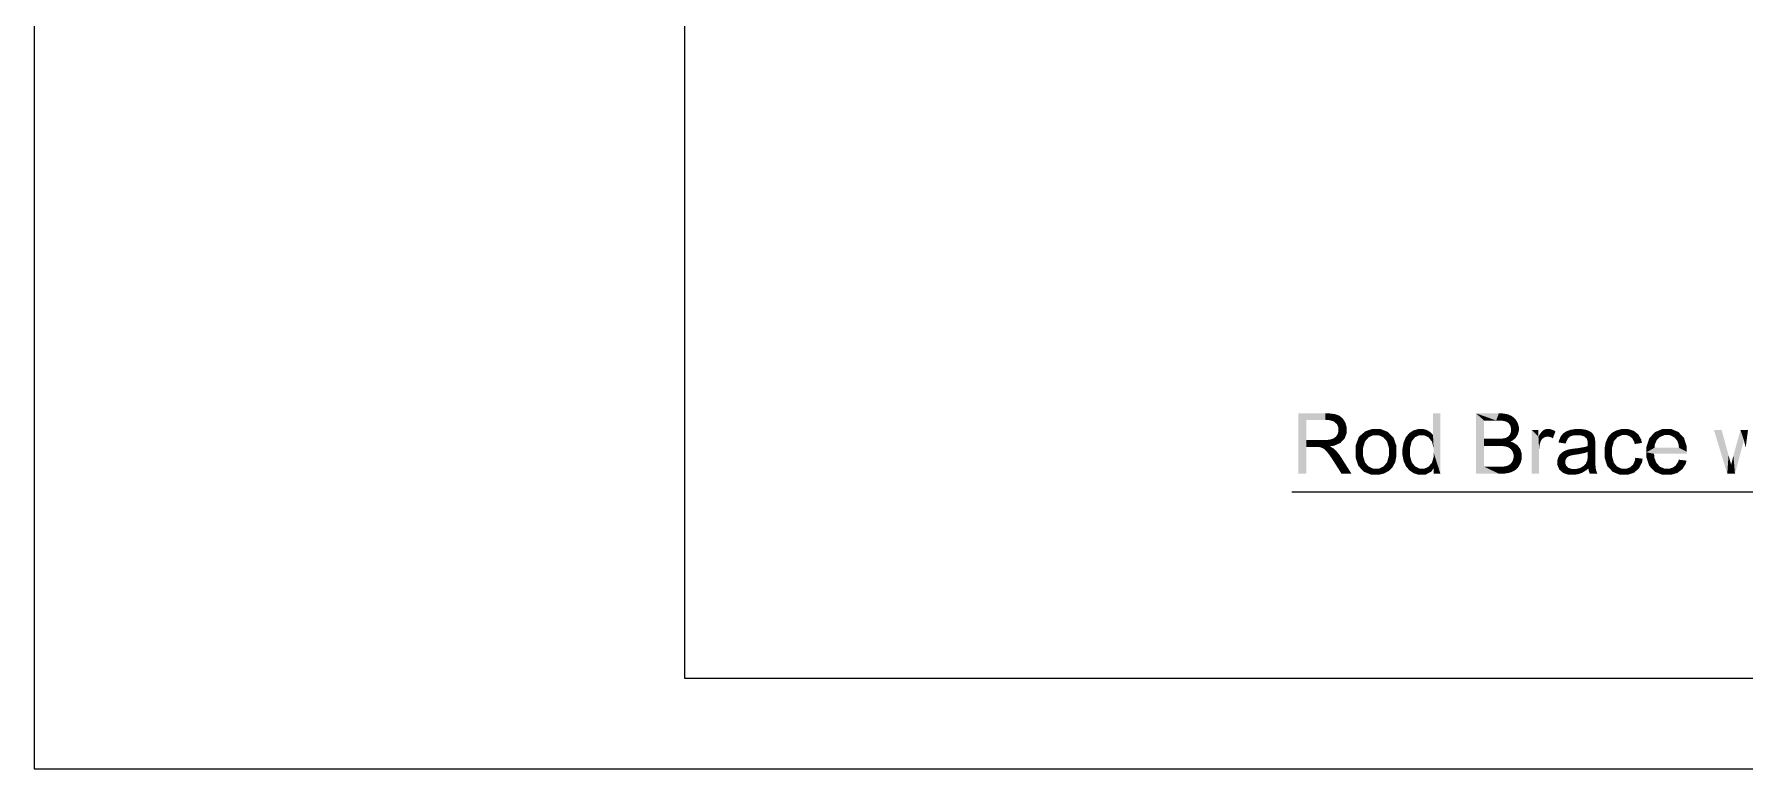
# Model space of a CAD drawing. Header units: millimetres. Extents: x 2 to 579, y 1 to 405.
# Drawn here: x 110.6 to 170.2, y 76.6 to 102.2 of the extents above; entities that cross this region are included whole.
import ezdxf

# ---------------------------------------------------------------- set-up
doc = ezdxf.new("R2010")
doc.units = ezdxf.units.MM
doc.linetypes.add('XKITLINE00', pattern=[0])
doc.layers.add('GraphicObject', color=6, linetype='Continuous', lineweight=0)
doc.layers.add('LinkedObject', color=7, linetype='Continuous', lineweight=0)

# ---------------------------------------------------------------- blocks, each defined once
blk = doc.blocks.new('*A3')
at = {"layer": 'GraphicObject', "color": 3, "linetype": 'XKITLINE00', "lineweight": 0}
for p, q in [((110.559, 215.557), (110.559, 76.605)), ((110.559, 76.605), (245.119, 76.605))]:
    blk.add_line(p, q, dxfattribs=at)
blk = doc.blocks.new('*A4')
at = {"layer": 'LinkedObject'}
for points in [[(154.899, 88.062), (154.621, 86.885), (154.621, 88.991)], [(154.621, 88.991), (154.899, 88.759), (154.899, 88.062)], [(155.564, 88.759), (154.621, 88.991), (155.553, 88.991)], [(154.899, 88.759), (154.621, 88.991), (155.564, 88.759)], [(155.553, 88.991), (155.681, 88.759), (155.564, 88.759)], [(155.907, 88.963), (155.553, 88.991), (155.693, 88.991)], [(155.98, 88.934), (155.553, 88.991), (155.907, 88.963)], [(155.852, 88.711), (155.553, 88.991), (155.98, 88.934)], [(155.681, 88.759), (155.553, 88.991), (155.852, 88.711)], [(155.98, 88.934), (155.906, 88.663), (155.852, 88.711)], [(156.053, 88.906), (155.906, 88.663), (155.98, 88.934)], [(155.906, 88.663), (156.053, 88.906), (155.961, 88.615)], [(155.961, 88.615), (156.053, 88.906), (156.214, 88.734)], [(156.214, 88.734), (156.053, 88.906), (156.17, 88.806)], [(159.568, 88.991), (159.309, 88.235), (159.309, 88.991)], [(159.568, 88.991), (159.332, 87.782), (159.309, 88.235)], [(159.332, 87.782), (159.568, 88.991), (159.568, 86.885)], [(160.812, 88.991), (161.09, 87.858), (160.812, 86.885)], [(161.09, 88.107), (161.09, 87.858), (160.812, 88.991)], [(160.812, 88.991), (161.09, 88.743), (161.09, 88.107)], [(161.512, 88.743), (160.812, 88.991), (161.603, 88.991)], [(161.09, 88.743), (160.812, 88.991), (161.512, 88.743)], [(161.512, 88.743), (161.603, 88.991), (161.626, 88.743)], [(161.603, 88.991), (161.786, 88.728), (161.626, 88.743)], [(161.724, 88.991), (161.786, 88.728), (161.603, 88.991)], [(161.917, 88.959), (161.786, 88.728), (161.724, 88.991)], [(161.786, 88.728), (161.917, 88.959), (161.833, 88.713)], [(161.833, 88.713), (161.917, 88.959), (161.88, 88.698)], [(161.88, 88.698), (161.917, 88.959), (161.99, 88.927)], [(161.99, 88.927), (161.952, 88.644), (161.88, 88.698)], [(162.063, 88.895), (161.952, 88.644), (161.99, 88.927)], [(162.177, 88.797), (161.952, 88.644), (162.063, 88.895)], [(155.987, 88.272), (156.156, 88.039), (155.959, 88.228)], [(156.214, 88.734), (156.015, 88.492), (155.961, 88.615)], [(155.987, 88.272), (156.301, 88.417), (156.156, 88.039)], [(156.015, 88.366), (156.301, 88.417), (155.987, 88.272)], [(156.258, 88.662), (156.015, 88.492), (156.214, 88.734)], [(156.301, 88.503), (156.015, 88.492), (156.258, 88.662)], [(156.301, 88.417), (156.015, 88.492), (156.301, 88.503)], [(156.015, 88.492), (156.301, 88.417), (156.015, 88.417)], [(156.301, 88.417), (156.015, 88.366), (156.015, 88.417)], [(156.156, 88.039), (156.301, 88.417), (156.229, 88.116)], [(156.229, 88.116), (156.301, 88.417), (156.301, 88.305)], [(156.844, 88.276), (156.609, 87.649), (156.726, 88.174)], [(156.938, 88.013), (156.609, 87.649), (156.844, 88.276)], [(157.182, 88.446), (156.844, 88.276), (156.942, 88.361)], [(157.323, 88.446), (156.844, 88.276), (157.182, 88.446)], [(157.227, 88.231), (156.844, 88.276), (157.323, 88.446)], [(156.844, 88.276), (157.066, 88.158), (157.002, 88.086)], [(157.066, 88.158), (156.844, 88.276), (157.227, 88.231)], [(156.938, 88.013), (156.844, 88.276), (157.002, 88.086)], [(157.227, 88.231), (157.323, 88.446), (157.323, 88.231)], [(157.323, 88.446), (157.419, 88.231), (157.323, 88.231)], [(157.737, 88.343), (157.323, 88.446), (157.481, 88.446)], [(157.837, 88.24), (157.323, 88.446), (157.737, 88.343)], [(157.579, 88.158), (157.323, 88.446), (157.837, 88.24)], [(157.419, 88.231), (157.323, 88.446), (157.579, 88.158)], [(157.579, 88.158), (157.837, 88.24), (157.643, 88.085)], [(157.837, 88.24), (157.707, 88.012), (157.643, 88.085)], [(157.707, 88.012), (157.837, 88.24), (157.771, 87.798)], [(157.771, 87.798), (157.837, 88.24), (158.037, 87.67)], [(158.037, 87.852), (157.837, 88.24), (157.937, 88.137)], [(158.037, 87.67), (157.837, 88.24), (158.037, 87.852)], [(158.473, 88.297), (158.626, 88.09), (158.359, 88.155)], [(158.684, 88.161), (158.473, 88.297), (158.549, 88.347)], [(158.626, 88.09), (158.473, 88.297), (158.684, 88.161)], [(158.625, 88.396), (158.828, 88.231), (158.549, 88.347)], [(158.549, 88.347), (158.828, 88.231), (158.684, 88.161)], [(158.795, 88.446), (158.828, 88.231), (158.625, 88.396)], [(158.889, 88.446), (158.828, 88.231), (158.795, 88.446)], [(158.828, 88.231), (158.889, 88.446), (158.914, 88.231)], [(158.889, 88.446), (159.002, 88.231), (158.914, 88.231)], [(158.958, 88.446), (159.002, 88.231), (158.889, 88.446)], [(159.08, 88.417), (159.002, 88.231), (158.958, 88.446)], [(159.134, 88.387), (159.002, 88.231), (159.08, 88.417)], [(159.134, 88.387), (159.151, 88.158), (159.002, 88.231)], [(159.188, 88.358), (159.151, 88.158), (159.134, 88.387)], [(159.275, 88.282), (159.151, 88.158), (159.188, 88.358)], [(159.309, 88.235), (159.151, 88.158), (159.275, 88.282)], [(159.151, 88.158), (159.309, 88.235), (159.211, 88.085)], [(159.211, 88.085), (159.309, 88.235), (159.272, 88.011)], [(159.309, 88.235), (159.332, 87.782), (159.272, 88.011)], [(161.974, 88.236), (162.228, 88.198), (161.947, 88.199)], [(162.219, 88.73), (161.952, 88.644), (162.177, 88.797)], [(161.952, 88.644), (162.219, 88.73), (161.977, 88.604)], [(162.228, 88.198), (161.974, 88.236), (162.001, 88.272)], [(162.219, 88.73), (162.002, 88.564), (161.977, 88.604)], [(162.001, 88.272), (162.301, 88.452), (162.228, 88.198)], [(162.028, 88.364), (162.301, 88.452), (162.001, 88.272)], [(162.002, 88.564), (162.219, 88.73), (162.028, 88.472)], [(162.028, 88.472), (162.219, 88.73), (162.301, 88.452)], [(162.301, 88.452), (162.028, 88.42), (162.028, 88.472)], [(162.028, 88.42), (162.301, 88.452), (162.028, 88.364)], [(162.301, 88.525), (162.219, 88.73), (162.26, 88.664)], [(162.301, 88.452), (162.219, 88.73), (162.301, 88.525)], [(162.228, 88.198), (162.301, 88.452), (162.265, 88.258)], [(162.265, 88.258), (162.301, 88.452), (162.301, 88.385)], [(162.75, 88.412), (162.984, 88.18), (162.75, 86.885)], [(162.984, 88.18), (162.75, 88.412), (162.984, 88.412)], [(163.147, 88.394), (162.984, 88.18), (163.11, 88.368)], [(163.257, 88.178), (162.984, 88.18), (163.147, 88.394)], [(163.11, 88.368), (162.984, 88.18), (163.028, 88.261)], [(163.185, 88.42), (163.299, 88.178), (163.147, 88.394)], [(163.147, 88.394), (163.299, 88.178), (163.257, 88.178)], [(163.268, 88.446), (163.299, 88.178), (163.185, 88.42)], [(163.313, 88.446), (163.299, 88.178), (163.268, 88.446)], [(163.313, 88.446), (163.346, 88.178), (163.299, 88.178)], [(163.51, 88.404), (163.313, 88.446), (163.378, 88.446)], [(163.578, 88.363), (163.313, 88.446), (163.51, 88.404)], [(163.441, 88.151), (163.313, 88.446), (163.578, 88.363)], [(163.346, 88.178), (163.313, 88.446), (163.441, 88.151)], [(163.441, 88.151), (163.578, 88.363), (163.488, 88.124)], [(163.801, 88.238), (163.687, 87.976), (163.761, 88.188)], [(164.025, 88.136), (163.687, 87.976), (163.801, 88.238)], [(163.84, 88.288), (164.112, 88.199), (163.801, 88.238)], [(164.025, 88.136), (163.801, 88.238), (164.068, 88.167)], [(164.068, 88.167), (163.801, 88.238), (164.112, 88.199)], [(163.954, 88.365), (164.112, 88.199), (163.84, 88.288)], [(164.029, 88.392), (164.112, 88.199), (163.954, 88.365)], [(164.277, 88.446), (164.029, 88.392), (164.104, 88.419)], [(164.246, 88.231), (164.029, 88.392), (164.277, 88.446)], [(164.112, 88.199), (164.029, 88.392), (164.246, 88.231)], [(164.246, 88.231), (164.277, 88.446), (164.337, 88.231)], [(164.337, 88.231), (164.277, 88.446), (164.435, 88.231)], [(164.375, 88.446), (164.435, 88.231), (164.277, 88.446)], [(164.631, 88.423), (164.375, 88.446), (164.473, 88.446)], [(164.692, 88.4), (164.375, 88.446), (164.631, 88.423)], [(164.582, 88.187), (164.375, 88.446), (164.692, 88.4)], [(164.435, 88.231), (164.375, 88.446), (164.582, 88.187)], [(164.582, 88.187), (164.692, 88.4), (164.631, 88.143)], [(164.631, 88.143), (164.692, 88.4), (164.668, 88.111)], [(164.692, 88.4), (164.704, 88), (164.668, 88.111)], [(164.872, 88.284), (164.704, 88), (164.692, 88.4)], [(164.843, 88.319), (164.692, 88.4), (164.754, 88.377)], [(164.872, 88.284), (164.692, 88.4), (164.843, 88.319)], [(164.901, 88.249), (164.704, 88), (164.872, 88.284)], [(164.941, 88.161), (164.704, 88), (164.901, 88.249)], [(165.534, 88.307), (165.675, 88.093), (165.41, 88.168)], [(165.736, 88.163), (165.534, 88.307), (165.618, 88.353)], [(165.675, 88.093), (165.534, 88.307), (165.736, 88.163)], [(165.701, 88.399), (165.894, 88.233), (165.618, 88.353)], [(165.618, 88.353), (165.894, 88.233), (165.736, 88.163)], [(165.883, 88.446), (165.894, 88.233), (165.701, 88.399)], [(165.981, 88.446), (165.894, 88.233), (165.883, 88.446)], [(165.894, 88.233), (165.981, 88.446), (165.992, 88.233)], [(165.981, 88.446), (166.056, 88.233), (165.992, 88.233)], [(166.308, 88.383), (165.981, 88.446), (166.105, 88.446)], [(166.387, 88.32), (165.981, 88.446), (166.308, 88.383)], [(166.166, 88.194), (165.981, 88.446), (166.387, 88.32)], [(166.056, 88.233), (165.981, 88.446), (166.166, 88.194)], [(166.166, 88.194), (166.387, 88.32), (166.212, 88.155)], [(166.387, 88.32), (166.257, 88.116), (166.212, 88.155)], [(166.257, 88.116), (166.387, 88.32), (166.321, 88)], [(166.321, 88), (166.387, 88.32), (166.589, 87.961)], [(166.567, 88.077), (166.387, 88.32), (166.466, 88.256)], [(166.589, 87.961), (166.387, 88.32), (166.567, 88.077)], [(166.947, 88.233), (166.749, 87.828), (166.848, 88.127)], [(167.103, 88.054), (166.749, 87.828), (166.947, 88.233)], [(167.046, 88.339), (167.224, 88.173), (166.947, 88.233)], [(166.947, 88.233), (167.224, 88.173), (167.103, 88.054)], [(167.461, 88.446), (167.046, 88.339), (167.303, 88.446)], [(167.374, 88.233), (167.046, 88.339), (167.461, 88.446)], [(167.224, 88.173), (167.046, 88.339), (167.374, 88.233)], [(167.374, 88.233), (167.461, 88.446), (167.463, 88.233)], [(167.461, 88.446), (167.561, 88.233), (167.463, 88.233)], [(167.863, 88.342), (167.461, 88.446), (167.614, 88.446)], [(167.96, 88.237), (167.461, 88.446), (167.863, 88.342)], [(167.721, 88.158), (167.461, 88.446), (167.96, 88.237)], [(167.561, 88.233), (167.461, 88.446), (167.721, 88.158)], [(167.721, 88.158), (167.96, 88.237), (167.783, 88.084)], [(167.96, 88.237), (167.823, 88.036), (167.783, 88.084)], [(167.823, 88.036), (167.96, 88.237), (167.871, 87.891)], [(167.871, 87.891), (167.96, 88.237), (168.154, 87.84)], [(168.154, 87.84), (167.96, 88.237), (168.057, 88.133)], [(169.368, 88.412), (169.565, 86.885), (169.101, 88.412)], [(169.61, 87.529), (169.565, 86.885), (169.368, 88.412)], [(170.025, 88.412), (170.145, 88.06), (169.779, 87.517)], [(170.288, 88.412), (170.145, 88.06), (170.025, 88.412)], [(170.145, 88.06), (170.288, 88.412), (170.206, 87.798)], [(154.899, 88.062), (154.899, 87.82), (154.621, 86.885)], [(154.621, 86.885), (154.899, 87.82), (154.899, 86.885)], [(155.221, 87.82), (154.899, 88.062), (155.497, 88.062)], [(154.899, 87.82), (154.899, 88.062), (155.221, 87.82)], [(155.221, 87.82), (155.497, 88.062), (155.275, 87.82)], [(155.275, 87.82), (155.497, 88.062), (155.353, 87.815)], [(155.353, 87.815), (155.497, 88.062), (155.376, 87.81)], [(155.376, 87.81), (155.497, 88.062), (155.409, 87.802)], [(155.409, 87.802), (155.497, 88.062), (155.472, 87.774)], [(155.472, 87.774), (155.497, 88.062), (155.592, 88.062)], [(155.472, 87.774), (155.592, 88.062), (155.503, 87.754)], [(155.592, 88.062), (155.709, 87.843), (155.503, 87.754)], [(155.503, 87.754), (155.709, 87.843), (155.534, 87.734)], [(155.709, 87.843), (155.605, 87.664), (155.534, 87.734)], [(155.741, 88.082), (155.709, 87.843), (155.592, 88.062)], [(155.764, 87.817), (155.605, 87.664), (155.709, 87.843)], [(155.605, 87.664), (155.764, 87.817), (155.644, 87.614)], [(155.644, 87.614), (155.764, 87.817), (155.684, 87.563)], [(155.684, 87.563), (155.764, 87.817), (155.877, 87.739)], [(155.877, 87.739), (155.784, 87.418), (155.684, 87.563)], [(155.709, 87.843), (155.741, 88.082), (155.86, 87.864)], [(155.795, 88.102), (156.156, 88.039), (155.741, 88.082)], [(156.084, 87.962), (155.741, 88.082), (156.156, 88.039)], [(155.86, 87.864), (155.741, 88.082), (156.084, 87.962)], [(155.877, 87.739), (155.764, 87.817), (155.848, 87.764)], [(155.938, 87.683), (155.784, 87.418), (155.877, 87.739)], [(156.053, 87.542), (155.784, 87.418), (155.938, 87.683)], [(155.849, 88.122), (156.156, 88.039), (155.795, 88.102)], [(156.156, 88.039), (155.849, 88.122), (155.931, 88.185)], [(155.959, 88.228), (156.156, 88.039), (155.931, 88.185)], [(156.726, 88.174), (156.609, 87.649), (156.609, 87.86)], [(156.874, 87.795), (156.609, 87.649), (156.938, 88.013)], [(156.609, 87.649), (156.874, 87.795), (156.874, 87.648)], [(156.609, 87.649), (156.806, 87.057), (156.609, 87.455)], [(156.874, 87.502), (156.806, 87.057), (156.609, 87.649)], [(156.874, 87.502), (156.609, 87.649), (156.874, 87.648)], [(157.707, 87.284), (158.037, 87.67), (157.948, 87.207)], [(157.771, 87.507), (158.037, 87.67), (157.707, 87.284)], [(157.771, 87.798), (158.037, 87.67), (157.771, 87.657)], [(158.037, 87.67), (157.771, 87.507), (157.771, 87.657)], [(157.948, 87.207), (158.037, 87.67), (157.993, 87.291)], [(157.993, 87.291), (158.037, 87.67), (158.037, 87.523)], [(158.321, 88.062), (158.245, 87.647), (158.283, 87.969)], [(158.568, 88.02), (158.245, 87.647), (158.321, 88.062)], [(158.51, 87.798), (158.245, 87.647), (158.568, 88.02)], [(158.283, 87.969), (158.245, 87.647), (158.245, 87.761)], [(158.245, 87.647), (158.51, 87.798), (158.51, 87.647)], [(158.245, 87.647), (158.51, 87.5), (158.245, 87.53)], [(158.51, 87.5), (158.245, 87.647), (158.51, 87.647)], [(158.359, 88.155), (158.626, 88.09), (158.321, 88.062)], [(158.321, 88.062), (158.626, 88.09), (158.568, 88.02)], [(159.332, 87.782), (159.568, 86.885), (159.332, 87.625)], [(160.812, 86.885), (161.09, 87.858), (161.09, 87.134)], [(161.578, 87.858), (161.09, 88.107), (161.547, 88.107)], [(161.09, 87.858), (161.09, 88.107), (161.578, 87.858)], [(161.679, 87.858), (161.547, 88.107), (161.64, 88.107)], [(161.578, 87.858), (161.547, 88.107), (161.679, 87.858)], [(161.773, 88.119), (162.007, 88.006), (161.64, 88.107)], [(161.64, 88.107), (162.007, 88.006), (161.679, 87.858)], [(161.679, 87.858), (162.007, 88.006), (161.834, 87.841)], [(161.813, 88.131), (162.081, 88.042), (161.773, 88.119)], [(162.007, 88.006), (161.773, 88.119), (162.081, 88.042)], [(161.866, 88.147), (162.081, 88.042), (161.813, 88.131)], [(162.007, 88.006), (161.887, 87.823), (161.834, 87.841)], [(161.947, 88.199), (162.228, 88.198), (161.866, 88.147)], [(161.866, 88.147), (162.228, 88.198), (162.081, 88.042)], [(161.887, 87.823), (162.007, 88.006), (161.941, 87.805)], [(161.941, 87.805), (162.007, 88.006), (162.025, 87.744)], [(162.249, 87.882), (162.007, 88.006), (162.103, 87.978)], [(162.025, 87.744), (162.007, 88.006), (162.249, 87.882)], [(162.025, 87.744), (162.249, 87.882), (162.055, 87.701)], [(162.055, 87.701), (162.249, 87.882), (162.086, 87.657)], [(162.081, 88.042), (162.228, 88.198), (162.192, 88.138)], [(162.086, 87.657), (162.249, 87.882), (162.3, 87.815)], [(162.3, 87.815), (162.116, 87.555), (162.086, 87.657)], [(162.351, 87.747), (162.116, 87.555), (162.3, 87.815)], [(162.402, 87.588), (162.116, 87.555), (162.351, 87.747)], [(162.75, 86.885), (162.984, 88.18), (163.009, 86.885)], [(162.984, 88.18), (163.009, 87.684), (163.009, 86.885)], [(163.009, 87.684), (162.984, 88.18), (163.009, 87.766)], [(163.009, 87.766), (162.984, 88.18), (163.03, 87.917)], [(163.03, 87.917), (162.984, 88.18), (163.052, 87.986)], [(163.052, 87.986), (162.984, 88.18), (163.066, 88.031)], [(163.066, 88.031), (162.984, 88.18), (163.114, 88.102)], [(163.114, 88.102), (162.984, 88.18), (163.148, 88.127)], [(163.148, 88.127), (162.984, 88.18), (163.181, 88.153)], [(163.181, 88.153), (162.984, 88.18), (163.257, 88.178)], [(163.761, 88.188), (163.687, 87.976), (163.704, 88.057)], [(163.961, 88.023), (163.687, 87.976), (164.025, 88.136)], [(163.687, 87.976), (163.961, 88.023), (163.94, 87.942)], [(163.973, 87.446), (163.786, 87.613), (163.827, 87.641)], [(163.868, 87.669), (164.024, 87.488), (163.827, 87.641)], [(163.827, 87.641), (164.024, 87.488), (163.973, 87.446)], [(163.961, 87.712), (164.024, 87.488), (163.868, 87.669)], [(164.013, 87.726), (164.024, 87.488), (163.961, 87.712)], [(164.051, 87.736), (164.09, 87.517), (164.013, 87.726)], [(164.024, 87.488), (164.013, 87.726), (164.057, 87.502)], [(164.057, 87.502), (164.013, 87.726), (164.09, 87.517)], [(164.166, 87.756), (164.202, 87.542), (164.051, 87.736)], [(164.051, 87.736), (164.202, 87.542), (164.09, 87.517)], [(164.242, 87.765), (164.282, 87.554), (164.166, 87.756)], [(164.166, 87.756), (164.282, 87.554), (164.202, 87.542)], [(164.399, 87.784), (164.423, 87.574), (164.242, 87.765)], [(164.242, 87.765), (164.423, 87.574), (164.282, 87.554)], [(164.629, 87.828), (164.704, 87.652), (164.399, 87.784)], [(164.399, 87.784), (164.704, 87.652), (164.423, 87.574)], [(164.423, 87.574), (164.704, 87.652), (164.634, 87.623)], [(164.703, 87.854), (164.704, 87.652), (164.629, 87.828)], [(164.704, 87.88), (164.959, 88.075), (164.703, 87.854)], [(164.703, 87.854), (164.959, 88.075), (164.704, 87.652)], [(164.965, 87.87), (164.703, 87.557), (164.704, 87.652)], [(164.965, 87.525), (164.703, 87.557), (164.965, 87.87)], [(164.952, 88.108), (164.704, 88), (164.941, 88.161)], [(164.704, 88), (164.952, 88.108), (164.959, 88.075)], [(164.704, 88), (164.959, 88.075), (164.704, 87.921)], [(164.704, 87.921), (164.959, 88.075), (164.704, 87.914)], [(164.704, 87.914), (164.959, 88.075), (164.704, 87.88)], [(164.965, 87.956), (164.704, 87.652), (164.959, 88.075)], [(164.965, 87.87), (164.704, 87.652), (164.965, 87.956)], [(165.369, 88.075), (165.288, 87.643), (165.328, 87.983)], [(165.614, 88.023), (165.288, 87.643), (165.369, 88.075)], [(165.553, 87.802), (165.288, 87.643), (165.614, 88.023)], [(165.328, 87.983), (165.288, 87.643), (165.288, 87.766)], [(165.288, 87.643), (165.553, 87.802), (165.553, 87.65)], [(165.553, 87.496), (165.288, 87.643), (165.553, 87.65)], [(165.288, 87.643), (165.478, 87.056), (165.288, 87.452)], [(165.553, 87.496), (165.478, 87.056), (165.288, 87.643)], [(165.41, 88.168), (165.675, 88.093), (165.369, 88.075)], [(165.369, 88.075), (165.675, 88.093), (165.614, 88.023)], [(166.321, 88), (166.589, 87.961), (166.338, 87.923)], [(167.036, 87.895), (166.749, 87.828), (167.103, 88.054)], [(166.749, 87.828), (167.036, 87.895), (167.029, 87.795)], [(167.029, 87.795), (166.749, 87.636), (166.749, 87.828)], [(167.029, 87.795), (168.154, 87.651), (166.749, 87.636)], [(168.154, 87.64), (166.749, 87.636), (168.154, 87.651)], [(168.153, 87.605), (166.749, 87.636), (168.154, 87.64)], [(167.88, 87.795), (168.154, 87.651), (167.029, 87.795)], [(167.871, 87.891), (168.154, 87.84), (167.88, 87.795)], [(168.154, 87.651), (167.88, 87.795), (168.154, 87.84)], [(169.779, 87.517), (170.145, 88.06), (169.833, 86.885)], [(155.784, 87.418), (156.053, 87.542), (155.845, 87.323)], [(155.845, 87.323), (156.053, 87.542), (156.107, 87.458)], [(155.845, 87.323), (156.107, 87.458), (156.123, 86.885)], [(156.123, 86.885), (156.107, 87.458), (156.471, 86.885)], [(156.609, 87.455), (156.806, 87.057), (156.707, 87.16)], [(156.938, 87.283), (156.806, 87.057), (156.874, 87.502)], [(156.806, 87.057), (156.938, 87.283), (157.002, 87.21)], [(157.066, 87.137), (156.806, 87.057), (157.002, 87.21)], [(157.066, 87.137), (157.323, 86.851), (156.806, 87.057)], [(156.806, 87.057), (157.323, 86.851), (156.905, 86.954)], [(157.227, 87.064), (157.323, 86.851), (157.066, 87.137)], [(157.323, 86.851), (157.227, 87.064), (157.323, 87.064)], [(157.323, 86.851), (157.42, 87.064), (157.423, 86.851)], [(157.42, 87.064), (157.323, 86.851), (157.323, 87.064)], [(157.692, 86.945), (157.42, 87.064), (157.58, 87.137)], [(157.607, 86.898), (157.42, 87.064), (157.692, 86.945)], [(157.423, 86.851), (157.42, 87.064), (157.607, 86.898)], [(157.644, 87.211), (157.776, 86.991), (157.58, 87.137)], [(157.58, 87.137), (157.776, 86.991), (157.692, 86.945)], [(157.948, 87.207), (157.644, 87.211), (157.707, 87.284)], [(157.904, 87.123), (157.644, 87.211), (157.948, 87.207)], [(157.776, 86.991), (157.644, 87.211), (157.904, 87.123)], [(158.245, 87.53), (158.51, 87.5), (158.287, 87.323)], [(158.287, 87.323), (158.51, 87.5), (158.329, 87.233)], [(158.329, 87.233), (158.51, 87.5), (158.572, 87.282)], [(158.572, 87.282), (158.49, 87.002), (158.329, 87.233)], [(158.329, 87.233), (158.49, 87.002), (158.371, 87.143)], [(158.634, 87.209), (158.49, 87.002), (158.572, 87.282)], [(158.49, 87.002), (158.634, 87.209), (158.566, 86.952)], [(158.566, 86.952), (158.634, 87.209), (158.696, 87.137)], [(158.696, 87.137), (158.901, 86.851), (158.566, 86.952)], [(158.841, 87.064), (158.901, 86.851), (158.696, 87.137)], [(158.901, 86.851), (158.841, 87.064), (158.925, 87.064)], [(158.901, 86.851), (159.328, 87.079), (159.042, 86.851)], [(159.01, 87.064), (159.328, 87.079), (158.901, 86.851)], [(159.01, 87.064), (158.901, 86.851), (158.925, 87.064)], [(159.154, 87.133), (159.328, 87.079), (159.01, 87.064)], [(159.042, 86.851), (159.328, 87.079), (159.255, 86.965)], [(159.328, 87.079), (159.154, 87.133), (159.213, 87.203)], [(159.273, 87.272), (159.328, 87.079), (159.213, 87.203)], [(159.332, 87.483), (159.568, 86.885), (159.273, 87.272)], [(159.273, 87.272), (159.568, 86.885), (159.328, 87.079)], [(159.328, 87.079), (159.568, 86.885), (159.328, 86.885)], [(159.332, 87.625), (159.568, 86.885), (159.332, 87.483)], [(161.09, 87.134), (161.615, 86.885), (160.812, 86.885)], [(161.616, 87.134), (161.615, 86.885), (161.09, 87.134)], [(161.616, 87.134), (161.716, 86.885), (161.615, 86.885)], [(161.684, 87.134), (161.716, 86.885), (161.616, 87.134)], [(161.779, 87.139), (161.886, 86.903), (161.684, 87.134)], [(161.684, 87.134), (161.886, 86.903), (161.716, 86.885)], [(161.806, 87.144), (161.886, 86.903), (161.779, 87.139)], [(161.955, 86.92), (161.806, 87.144), (161.855, 87.152)], [(161.886, 86.903), (161.806, 87.144), (161.955, 86.92)], [(161.935, 87.181), (162.185, 87.024), (161.855, 87.152)], [(161.855, 87.152), (162.185, 87.024), (161.955, 86.92)], [(161.968, 87.201), (162.185, 87.024), (161.935, 87.181)], [(162.185, 87.024), (161.968, 87.201), (162, 87.221)], [(162.053, 87.28), (162.34, 87.221), (162, 87.221)], [(162, 87.221), (162.34, 87.221), (162.185, 87.024)], [(162.074, 87.318), (162.34, 87.221), (162.053, 87.28)], [(162.34, 87.221), (162.074, 87.318), (162.095, 87.357)], [(162.095, 87.357), (162.402, 87.496), (162.34, 87.221)], [(162.116, 87.446), (162.402, 87.496), (162.095, 87.357)], [(162.402, 87.496), (162.116, 87.555), (162.402, 87.588)], [(162.116, 87.555), (162.402, 87.496), (162.116, 87.496)], [(162.402, 87.496), (162.116, 87.446), (162.116, 87.496)], [(162.185, 87.024), (162.34, 87.221), (162.231, 87.059)], [(162.231, 87.059), (162.34, 87.221), (162.309, 87.157)], [(162.34, 87.221), (162.402, 87.496), (162.371, 87.284)], [(162.371, 87.284), (162.402, 87.496), (162.402, 87.422)], [(163.694, 87.493), (163.643, 87.288), (163.668, 87.446)], [(163.937, 87.39), (163.643, 87.288), (163.694, 87.493)], [(163.668, 87.446), (163.643, 87.288), (163.643, 87.344)], [(163.919, 87.329), (163.643, 87.288), (163.937, 87.39)], [(163.643, 87.288), (163.919, 87.329), (163.919, 87.295)], [(163.919, 87.243), (163.643, 87.288), (163.919, 87.295)], [(163.643, 87.288), (163.919, 87.243), (163.643, 87.193)], [(163.643, 87.193), (163.919, 87.243), (163.71, 87.036)], [(163.719, 87.539), (163.955, 87.418), (163.694, 87.493)], [(163.694, 87.493), (163.955, 87.418), (163.937, 87.39)], [(163.71, 87.036), (163.919, 87.243), (163.778, 86.974)], [(163.786, 87.613), (163.955, 87.418), (163.719, 87.539)], [(163.778, 86.974), (163.919, 87.243), (163.958, 87.157)], [(163.958, 87.157), (163.845, 86.913), (163.778, 86.974)], [(163.955, 87.418), (163.786, 87.613), (163.973, 87.446)], [(163.997, 87.123), (163.845, 86.913), (163.958, 87.157)], [(164.036, 87.088), (163.845, 86.913), (163.997, 87.123)], [(163.845, 86.913), (164.036, 87.088), (164.038, 86.851)], [(164.164, 86.851), (164.036, 87.088), (164.15, 87.054)], [(164.038, 86.851), (164.036, 87.088), (164.164, 86.851)], [(164.15, 87.054), (164.24, 86.851), (164.164, 86.851)], [(164.225, 87.054), (164.24, 86.851), (164.15, 87.054)], [(164.3, 87.054), (164.24, 86.851), (164.225, 87.054)], [(164.24, 86.851), (164.3, 87.054), (164.382, 86.876)], [(164.448, 86.901), (164.3, 87.054), (164.433, 87.086)], [(164.382, 86.876), (164.3, 87.054), (164.448, 86.901)], [(164.725, 87.073), (164.433, 87.086), (164.491, 87.119)], [(164.653, 87.012), (164.433, 87.086), (164.725, 87.073)], [(164.515, 86.926), (164.433, 87.086), (164.653, 87.012)], [(164.448, 86.901), (164.433, 87.086), (164.515, 86.926)], [(164.549, 87.152), (164.974, 87.117), (164.491, 87.119)], [(164.974, 87.117), (164.725, 87.073), (164.491, 87.119)], [(164.549, 87.152), (164.965, 87.345), (164.974, 87.117)], [(164.634, 87.241), (164.965, 87.345), (164.549, 87.152)], [(164.661, 87.298), (164.965, 87.345), (164.634, 87.241)], [(164.965, 87.345), (164.661, 87.298), (164.682, 87.342)], [(164.682, 87.342), (164.965, 87.525), (164.965, 87.345)], [(164.703, 87.471), (164.965, 87.525), (164.682, 87.342)], [(164.965, 87.525), (164.703, 87.471), (164.703, 87.557)], [(164.725, 87.073), (164.974, 87.117), (164.731, 87.019)], [(164.731, 87.019), (164.974, 87.117), (164.982, 87.069)], [(164.982, 87.069), (164.757, 86.925), (164.731, 87.019)], [(164.99, 87.021), (164.757, 86.925), (164.982, 87.069)], [(165.288, 87.452), (165.478, 87.056), (165.383, 87.158)], [(165.612, 87.273), (165.478, 87.056), (165.553, 87.496)], [(165.478, 87.056), (165.612, 87.273), (165.67, 87.203)], [(165.729, 87.134), (165.478, 87.056), (165.67, 87.203)], [(165.729, 87.134), (165.98, 86.851), (165.478, 87.056)], [(165.478, 87.056), (165.98, 86.851), (165.573, 86.954)], [(165.882, 87.064), (165.98, 86.851), (165.729, 87.134)], [(165.98, 86.851), (165.882, 87.064), (165.977, 87.064)], [(166.053, 87.064), (165.98, 86.851), (165.977, 87.064)], [(166.053, 87.064), (166.401, 87), (165.98, 86.851)], [(166.18, 87.111), (166.401, 87), (166.053, 87.064)], [(166.401, 87), (166.18, 87.111), (166.231, 87.158)], [(166.281, 87.204), (166.401, 87), (166.231, 87.158)], [(166.281, 87.204), (166.614, 87.412), (166.401, 87)], [(166.346, 87.348), (166.614, 87.412), (166.281, 87.204)], [(166.614, 87.412), (166.346, 87.348), (166.36, 87.445)], [(166.401, 87), (166.614, 87.412), (166.487, 87.074)], [(166.487, 87.074), (166.614, 87.412), (166.594, 87.28)], [(166.749, 87.636), (166.945, 87.058), (166.749, 87.45)], [(167.022, 87.457), (166.945, 87.058), (166.749, 87.636)], [(167.022, 87.457), (166.749, 87.636), (167.015, 87.582)], [(168.152, 87.582), (166.749, 87.636), (168.153, 87.605)], [(167.015, 87.582), (166.749, 87.636), (168.152, 87.582)], [(166.749, 87.45), (166.945, 87.058), (166.847, 87.161)], [(167.093, 87.264), (166.945, 87.058), (167.022, 87.457)], [(166.945, 87.058), (167.093, 87.264), (167.043, 86.955)], [(167.157, 87.198), (167.043, 86.955), (167.093, 87.264)], [(167.22, 87.131), (167.043, 86.955), (167.157, 87.198)], [(167.22, 87.131), (167.475, 86.851), (167.043, 86.955)], [(167.38, 87.064), (167.475, 86.851), (167.22, 87.131)], [(167.475, 87.064), (167.475, 86.851), (167.38, 87.064)], [(167.546, 87.064), (167.911, 86.981), (167.475, 86.851)], [(167.546, 87.064), (167.475, 86.851), (167.475, 87.064)], [(167.668, 87.102), (167.911, 86.981), (167.546, 87.064)], [(167.718, 87.139), (167.997, 87.045), (167.668, 87.102)], [(167.911, 86.981), (167.668, 87.102), (167.997, 87.045)], [(167.768, 87.176), (167.997, 87.045), (167.718, 87.139)], [(167.768, 87.176), (168.145, 87.344), (167.997, 87.045)], [(167.848, 87.296), (168.145, 87.344), (167.768, 87.176)], [(168.145, 87.344), (167.848, 87.296), (167.877, 87.378)], [(167.997, 87.045), (168.145, 87.344), (168.114, 87.227)], [(169.699, 87.203), (169.565, 86.885), (169.61, 87.529)], [(169.565, 86.885), (169.699, 87.203), (169.833, 86.885)], [(169.702, 87.215), (169.833, 86.885), (169.699, 87.203)], [(169.742, 87.372), (169.833, 86.885), (169.702, 87.215)], [(169.779, 87.517), (169.833, 86.885), (169.742, 87.372)], [(156.905, 86.954), (157.323, 86.851), (157.163, 86.851)], [(158.566, 86.952), (158.901, 86.851), (158.642, 86.902)], [(158.642, 86.902), (158.901, 86.851), (158.81, 86.851)], [(161.955, 86.92), (162.185, 87.024), (162.024, 86.938)], [(162.024, 86.938), (162.185, 87.024), (162.14, 86.99)], [(164.99, 87.021), (164.778, 86.885), (164.757, 86.925)], [(165.023, 86.929), (164.778, 86.885), (164.99, 87.021)], [(164.778, 86.885), (165.023, 86.929), (165.048, 86.885)], [(165.573, 86.954), (165.98, 86.851), (165.824, 86.851)], [(165.98, 86.851), (166.401, 87), (166.105, 86.851)], [(166.105, 86.851), (166.401, 87), (166.316, 86.926)], [(167.043, 86.955), (167.475, 86.851), (167.308, 86.851)], [(167.475, 86.851), (167.911, 86.981), (167.608, 86.851)], [(167.608, 86.851), (167.911, 86.981), (167.826, 86.916)]]:
    blk.add_hatch(color=7, dxfattribs=at).paths.add_polyline_path(points, flags=17)
at = {"layer": 'LinkedObject', "color": 2, "linetype": 'XKITLINE00', "lineweight": 0}
for p, q in [((133.239, 79.748), (133.239, 151.24)), ((217.391, 79.748), (133.239, 79.748))]:
    blk.add_line(p, q, dxfattribs=at)
at = {"layer": 'LinkedObject', "color": 7, "linetype": 'XKITLINE00', "lineweight": 0}
for p, q in [((154.389, 86.262), (156.512, 86.262)), ((156.512, 86.262), (158.146, 86.262)), ((158.146, 86.262), (159.78, 86.262)), ((159.78, 86.262), (160.598, 86.262)), ((160.598, 86.262), (162.558, 86.262)), ((162.558, 86.262), (163.538, 86.262)), ((163.538, 86.262), (165.172, 86.262)), ((165.172, 86.262), (166.642, 86.262)), ((166.642, 86.262), (168.276, 86.262)), ((168.276, 86.262), (169.093, 86.262)), ((169.093, 86.262), (171.216, 86.262))]:
    blk.add_line(p, q, dxfattribs=at)

msp = doc.modelspace()

# ---------------------------------------------------------------- block references
at = {"lineweight": 0}
for name in ['*A3', '*A4']:
    msp.add_blockref(name, (0, 0), dxfattribs=at)

doc.saveas('drawing.dxf')
